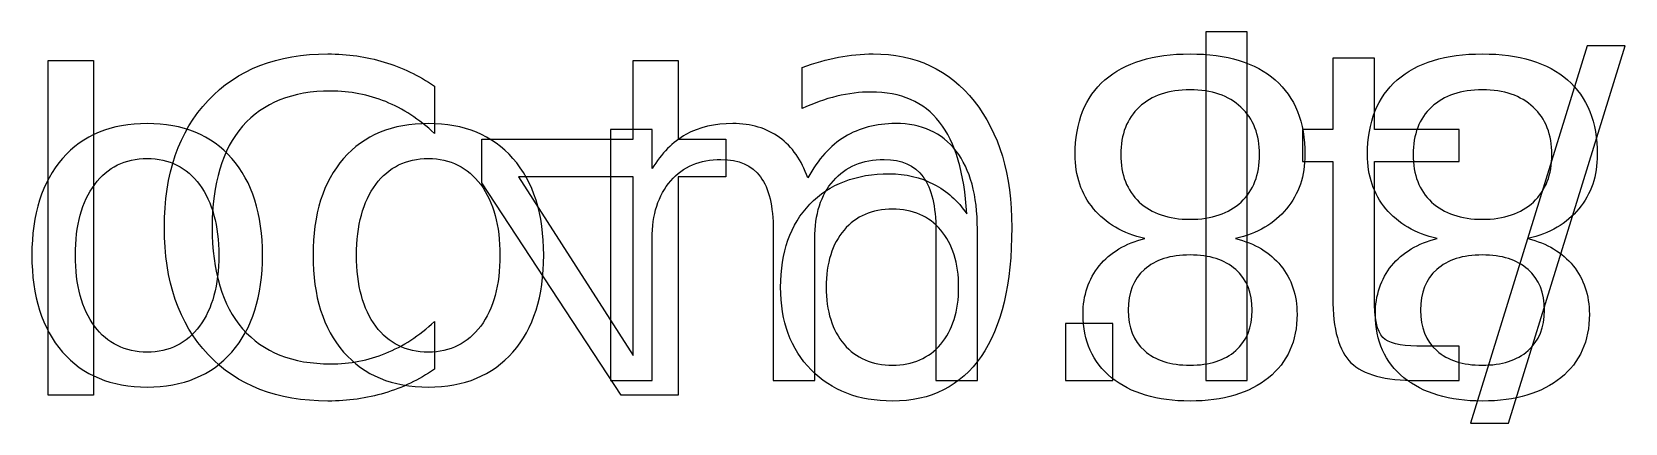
# Model space of a CAD drawing. Header units: centimetres. Extents: x -18.5 to -2.5, y -15.1 to -14.6.
# Drawn here: x -18.5269 to -18.0376, y -14.9449 to -14.8245 of the extents above.
import ezdxf

# ---------------------------------------------------------------- set-up
doc = ezdxf.new("R2010")
doc.units = ezdxf.units.CM
doc.header["$MEASUREMENT"] = 0
doc.layers.add('Layer 1', color=7, linetype='Continuous')

msp = doc.modelspace()

# ---------------------------------------------------------------- linework, layer by layer
at = {"layer": 'Layer 1', "color": 250}
for points, knots in [([(-18.16638, -14.82454), (-18.16638, -14.82454), (-18.15371, -14.82454), (-18.15371, -14.82454), (-18.15371, -14.82454), (-18.15371, -14.82454), (-18.15371, -14.93176), (-18.15371, -14.93176), (-18.15371, -14.93176), (-18.15371, -14.93176), (-18.16638, -14.93176), (-18.16638, -14.93176), (-18.16638, -14.93176), (-18.16638, -14.93176), (-18.16638, -14.82454), (-18.16638, -14.82454)], [0, 0, 0, 0, 0.25, 0.25, 0.25, 0.25, 0.5, 0.5, 0.5, 0.5, 0.75, 0.75, 0.75, 0.75, 1, 1, 1, 1]), ([(-18.0493, -14.82889), (-18.0493, -14.82889), (-18.03759, -14.82889), (-18.03759, -14.82889), (-18.03759, -14.82889), (-18.03759, -14.82889), (-18.07341, -14.94486), (-18.07341, -14.94486), (-18.07341, -14.94486), (-18.07341, -14.94486), (-18.08512, -14.94486), (-18.08512, -14.94486), (-18.08512, -14.94486), (-18.08512, -14.94486), (-18.0493, -14.82889), (-18.0493, -14.82889)], [0, 0, 0, 0, 0.25, 0.25, 0.25, 0.25, 0.5, 0.5, 0.5, 0.5, 0.75, 0.75, 0.75, 0.75, 1, 1, 1, 1]), ([(-18.52189, -14.9362), (-18.52189, -14.9362), (-18.50796, -14.9362), (-18.50796, -14.9362), (-18.50796, -14.9362), (-18.50796, -14.9362), (-18.50796, -14.83333), (-18.50796, -14.83333), (-18.50796, -14.83333), (-18.50796, -14.83333), (-18.52189, -14.83333), (-18.52189, -14.83333), (-18.52189, -14.83333), (-18.52189, -14.83333), (-18.52189, -14.9362), (-18.52189, -14.9362)], [0, 0, 0, 0, 0.25, 0.25, 0.25, 0.25, 0.5, 0.5, 0.5, 0.5, 0.75, 0.75, 0.75, 0.75, 1, 1, 1, 1]), ([(-18.40324, -14.92827), (-18.40324, -14.92827), (-18.40324, -14.9136), (-18.40324, -14.9136), (-18.40324, -14.9136), (-18.40792, -14.91797), (-18.41292, -14.92122), (-18.41822, -14.92338), (-18.41822, -14.92338), (-18.42353, -14.92555), (-18.42915, -14.92663), (-18.43513, -14.92663), (-18.43513, -14.92663), (-18.44689, -14.92663), (-18.45589, -14.92303), (-18.46215, -14.91583), (-18.46215, -14.91583), (-18.46838, -14.90866), (-18.47151, -14.89826), (-18.47151, -14.88467), (-18.47151, -14.88467), (-18.47151, -14.8711), (-18.46838, -14.86073), (-18.46215, -14.85356), (-18.46215, -14.85356), (-18.45589, -14.84636), (-18.44689, -14.84276), (-18.43513, -14.84276), (-18.43513, -14.84276), (-18.42915, -14.84276), (-18.42353, -14.84384), (-18.41822, -14.84601), (-18.41822, -14.84601), (-18.41292, -14.84817), (-18.40792, -14.85142), (-18.40324, -14.85579), (-18.40324, -14.85579), (-18.40324, -14.85579), (-18.40324, -14.84126), (-18.40324, -14.84126), (-18.40324, -14.84126), (-18.4081, -14.83794), (-18.41325, -14.83547), (-18.41871, -14.83382), (-18.41871, -14.83382), (-18.42414, -14.83215), (-18.4299, -14.83133), (-18.43595, -14.83133), (-18.43595, -14.83133), (-18.45154, -14.83133), (-18.46379, -14.83611), (-18.47276, -14.84563), (-18.47276, -14.84563), (-18.48172, -14.85516), (-18.48618, -14.86816), (-18.48618, -14.88467), (-18.48618, -14.88467), (-18.48618, -14.9012), (-18.48172, -14.91423), (-18.47276, -14.92376), (-18.47276, -14.92376), (-18.46379, -14.93328), (-18.45154, -14.93806), (-18.43595, -14.93806), (-18.43595, -14.93806), (-18.42981, -14.93806), (-18.424, -14.93723), (-18.41857, -14.93561), (-18.41857, -14.93561), (-18.41311, -14.93399), (-18.40801, -14.93154), (-18.40324, -14.92827)], [0, 0, 0, 0, 0.055556, 0.055556, 0.055556, 0.055556, 0.111111, 0.111111, 0.111111, 0.111111, 0.166667, 0.166667, 0.166667, 0.166667, 0.222222, 0.222222, 0.222222, 0.222222, 0.277778, 0.277778, 0.277778, 0.277778, 0.333333, 0.333333, 0.333333, 0.333333, 0.388889, 0.388889, 0.388889, 0.388889, 0.444444, 0.444444, 0.444444, 0.444444, 0.5, 0.5, 0.5, 0.5, 0.555556, 0.555556, 0.555556, 0.555556, 0.611111, 0.611111, 0.611111, 0.611111, 0.666667, 0.666667, 0.666667, 0.666667, 0.722222, 0.722222, 0.722222, 0.722222, 0.777778, 0.777778, 0.777778, 0.777778, 0.833333, 0.833333, 0.833333, 0.833333, 0.888889, 0.888889, 0.888889, 0.888889, 0.944444, 0.944444, 0.944444, 0.944444, 1, 1, 1, 1]), ([(-18.34592, -14.9362), (-18.34592, -14.9362), (-18.32842, -14.9362), (-18.32842, -14.9362), (-18.32842, -14.9362), (-18.32842, -14.9362), (-18.32842, -14.86915), (-18.32842, -14.86915), (-18.32842, -14.86915), (-18.32842, -14.86915), (-18.31375, -14.86915), (-18.31375, -14.86915), (-18.31375, -14.86915), (-18.31375, -14.86915), (-18.31375, -14.85758), (-18.31375, -14.85758), (-18.31375, -14.85758), (-18.31375, -14.85758), (-18.32842, -14.85758), (-18.32842, -14.85758), (-18.32842, -14.85758), (-18.32842, -14.85758), (-18.32842, -14.83333), (-18.32842, -14.83333), (-18.32842, -14.83333), (-18.32842, -14.83333), (-18.34227, -14.83333), (-18.34227, -14.83333), (-18.34227, -14.83333), (-18.34227, -14.83333), (-18.34227, -14.85758), (-18.34227, -14.85758), (-18.34227, -14.85758), (-18.34227, -14.85758), (-18.3887, -14.85758), (-18.3887, -14.85758), (-18.3887, -14.85758), (-18.3887, -14.85758), (-18.3887, -14.87101), (-18.3887, -14.87101), (-18.3887, -14.87101), (-18.3887, -14.87101), (-18.34592, -14.9362), (-18.34592, -14.9362)], [0, 0, 0, 0, 0.090909, 0.090909, 0.090909, 0.090909, 0.181818, 0.181818, 0.181818, 0.181818, 0.272727, 0.272727, 0.272727, 0.272727, 0.363636, 0.363636, 0.363636, 0.363636, 0.454545, 0.454545, 0.454545, 0.454545, 0.545455, 0.545455, 0.545455, 0.545455, 0.636364, 0.636364, 0.636364, 0.636364, 0.727273, 0.727273, 0.727273, 0.727273, 0.818182, 0.818182, 0.818182, 0.818182, 0.909091, 0.909091, 0.909091, 0.909091, 1, 1, 1, 1]), ([(-18.29032, -14.83547), (-18.29032, -14.83547), (-18.29032, -14.84815), (-18.29032, -14.84815), (-18.29032, -14.84815), (-18.28684, -14.8465), (-18.28329, -14.84523), (-18.27971, -14.84436), (-18.27971, -14.84436), (-18.27612, -14.84349), (-18.27261, -14.84304), (-18.26915, -14.84304), (-18.26915, -14.84304), (-18.25998, -14.84304), (-18.25295, -14.84612), (-18.24811, -14.85231), (-18.24811, -14.85231), (-18.24326, -14.85849), (-18.24049, -14.86788), (-18.2398, -14.88046), (-18.2398, -14.88046), (-18.24246, -14.87651), (-18.24585, -14.87348), (-18.24994, -14.87136), (-18.24994, -14.87136), (-18.25403, -14.86924), (-18.25855, -14.86818), (-18.26351, -14.86818), (-18.26351, -14.86818), (-18.27379, -14.86818), (-18.28195, -14.87129), (-18.28795, -14.87752), (-18.28795, -14.87752), (-18.29394, -14.88375), (-18.29693, -14.89227), (-18.29693, -14.90306), (-18.29693, -14.90306), (-18.29693, -14.91362), (-18.2938, -14.92209), (-18.28757, -14.92849), (-18.28757, -14.92849), (-18.28131, -14.93486), (-18.27299, -14.93806), (-18.26262, -14.93806), (-18.26262, -14.93806), (-18.25072, -14.93806), (-18.24164, -14.93349), (-18.23536, -14.92437), (-18.23536, -14.92437), (-18.22908, -14.91527), (-18.22595, -14.90203), (-18.22595, -14.88467), (-18.22595, -14.88467), (-18.22595, -14.86844), (-18.22981, -14.85551), (-18.2375, -14.84584), (-18.2375, -14.84584), (-18.24519, -14.83618), (-18.25554, -14.83133), (-18.26854, -14.83133), (-18.26854, -14.83133), (-18.27202, -14.83133), (-18.27558, -14.83168), (-18.27915, -14.83237), (-18.27915, -14.83237), (-18.28275, -14.83305), (-18.28646, -14.83408), (-18.29032, -14.83547)], [0, 0, 0, 0, 0.058824, 0.058824, 0.058824, 0.058824, 0.117647, 0.117647, 0.117647, 0.117647, 0.176471, 0.176471, 0.176471, 0.176471, 0.235294, 0.235294, 0.235294, 0.235294, 0.294118, 0.294118, 0.294118, 0.294118, 0.352941, 0.352941, 0.352941, 0.352941, 0.411765, 0.411765, 0.411765, 0.411765, 0.470588, 0.470588, 0.470588, 0.470588, 0.529412, 0.529412, 0.529412, 0.529412, 0.588235, 0.588235, 0.588235, 0.588235, 0.647059, 0.647059, 0.647059, 0.647059, 0.705882, 0.705882, 0.705882, 0.705882, 0.764706, 0.764706, 0.764706, 0.764706, 0.823529, 0.823529, 0.823529, 0.823529, 0.882353, 0.882353, 0.882353, 0.882353, 0.941176, 0.941176, 0.941176, 0.941176, 1, 1, 1, 1]), ([(-18.1851, -14.8881), (-18.19107, -14.88959), (-18.19573, -14.89236), (-18.19907, -14.89645), (-18.19907, -14.89645), (-18.20239, -14.90052), (-18.20406, -14.90551), (-18.20406, -14.91139), (-18.20406, -14.91139), (-18.20406, -14.91962), (-18.20114, -14.92611), (-18.19528, -14.93088), (-18.19528, -14.93088), (-18.18943, -14.93566), (-18.18138, -14.93806), (-18.1712, -14.93806), (-18.1712, -14.93806), (-18.16097, -14.93806), (-18.15293, -14.93566), (-18.14709, -14.93088), (-18.14709, -14.93088), (-18.14126, -14.92611), (-18.13835, -14.91962), (-18.13835, -14.91139), (-18.13835, -14.91139), (-18.13835, -14.90551), (-18.14002, -14.90052), (-18.14333, -14.89645), (-18.14333, -14.89645), (-18.14667, -14.89236), (-18.1513, -14.88959), (-18.15723, -14.8881), (-18.15723, -14.8881), (-18.1505, -14.88655), (-18.14528, -14.88349), (-18.14154, -14.87893), (-18.14154, -14.87893), (-18.1378, -14.87439), (-18.13592, -14.86884), (-18.13592, -14.86226), (-18.13592, -14.86226), (-18.13592, -14.85231), (-18.13896, -14.84464), (-18.14505, -14.83933), (-18.14505, -14.83933), (-18.15114, -14.83399), (-18.15986, -14.83133), (-18.1712, -14.83133), (-18.1712, -14.83133), (-18.18254, -14.83133), (-18.19126, -14.83399), (-18.19735, -14.83933), (-18.19735, -14.83933), (-18.20344, -14.84464), (-18.20648, -14.85231), (-18.20648, -14.86226), (-18.20648, -14.86226), (-18.20648, -14.86884), (-18.2046, -14.87439), (-18.20083, -14.87893), (-18.20083, -14.87893), (-18.19705, -14.88349), (-18.19183, -14.88655), (-18.1851, -14.8881)], [0, 0, 0, 0, 0.0625, 0.0625, 0.0625, 0.0625, 0.125, 0.125, 0.125, 0.125, 0.1875, 0.1875, 0.1875, 0.1875, 0.25, 0.25, 0.25, 0.25, 0.3125, 0.3125, 0.3125, 0.3125, 0.375, 0.375, 0.375, 0.375, 0.4375, 0.4375, 0.4375, 0.4375, 0.5, 0.5, 0.5, 0.5, 0.5625, 0.5625, 0.5625, 0.5625, 0.625, 0.625, 0.625, 0.625, 0.6875, 0.6875, 0.6875, 0.6875, 0.75, 0.75, 0.75, 0.75, 0.8125, 0.8125, 0.8125, 0.8125, 0.875, 0.875, 0.875, 0.875, 0.9375, 0.9375, 0.9375, 0.9375, 1, 1, 1, 1]), ([(-18.11461, -14.83268), (-18.11461, -14.83268), (-18.11461, -14.8546), (-18.11461, -14.8546), (-18.11461, -14.8546), (-18.11461, -14.8546), (-18.08851, -14.8546), (-18.08851, -14.8546), (-18.08851, -14.8546), (-18.08851, -14.8546), (-18.08851, -14.86445), (-18.08851, -14.86445), (-18.08851, -14.86445), (-18.08851, -14.86445), (-18.11461, -14.86445), (-18.11461, -14.86445), (-18.11461, -14.86445), (-18.11461, -14.86445), (-18.11461, -14.90634), (-18.11461, -14.90634), (-18.11461, -14.90634), (-18.11461, -14.91264), (-18.11374, -14.91668), (-18.11203, -14.91847), (-18.11203, -14.91847), (-18.11031, -14.92026), (-18.10681, -14.92115), (-18.10154, -14.92115), (-18.10154, -14.92115), (-18.10154, -14.92115), (-18.08851, -14.92115), (-18.08851, -14.92115), (-18.08851, -14.92115), (-18.08851, -14.92115), (-18.08851, -14.93176), (-18.08851, -14.93176), (-18.08851, -14.93176), (-18.08851, -14.93176), (-18.10154, -14.93176), (-18.10154, -14.93176), (-18.10154, -14.93176), (-18.1113, -14.93176), (-18.11807, -14.92993), (-18.12179, -14.92628), (-18.12179, -14.92628), (-18.1255, -14.92263), (-18.12736, -14.91598), (-18.12736, -14.90634), (-18.12736, -14.90634), (-18.12736, -14.90634), (-18.12736, -14.86445), (-18.12736, -14.86445), (-18.12736, -14.86445), (-18.12736, -14.86445), (-18.13667, -14.86445), (-18.13667, -14.86445), (-18.13667, -14.86445), (-18.13667, -14.86445), (-18.13667, -14.8546), (-18.13667, -14.8546), (-18.13667, -14.8546), (-18.13667, -14.8546), (-18.12736, -14.8546), (-18.12736, -14.8546), (-18.12736, -14.8546), (-18.12736, -14.8546), (-18.12736, -14.83268), (-18.12736, -14.83268), (-18.12736, -14.83268), (-18.12736, -14.83268), (-18.11461, -14.83268), (-18.11461, -14.83268)], [0, 0, 0, 0, 0.055556, 0.055556, 0.055556, 0.055556, 0.111111, 0.111111, 0.111111, 0.111111, 0.166667, 0.166667, 0.166667, 0.166667, 0.222222, 0.222222, 0.222222, 0.222222, 0.277778, 0.277778, 0.277778, 0.277778, 0.333333, 0.333333, 0.333333, 0.333333, 0.388889, 0.388889, 0.388889, 0.388889, 0.444444, 0.444444, 0.444444, 0.444444, 0.5, 0.5, 0.5, 0.5, 0.555556, 0.555556, 0.555556, 0.555556, 0.611111, 0.611111, 0.611111, 0.611111, 0.666667, 0.666667, 0.666667, 0.666667, 0.722222, 0.722222, 0.722222, 0.722222, 0.777778, 0.777778, 0.777778, 0.777778, 0.833333, 0.833333, 0.833333, 0.833333, 0.888889, 0.888889, 0.888889, 0.888889, 0.944444, 0.944444, 0.944444, 0.944444, 1, 1, 1, 1]), ([(-18.09533, -14.8881), (-18.1013, -14.88959), (-18.10596, -14.89236), (-18.1093, -14.89645), (-18.1093, -14.89645), (-18.11262, -14.90052), (-18.11429, -14.90551), (-18.11429, -14.91139), (-18.11429, -14.91139), (-18.11429, -14.91962), (-18.11137, -14.92611), (-18.10551, -14.93088), (-18.10551, -14.93088), (-18.09966, -14.93566), (-18.09161, -14.93806), (-18.08143, -14.93806), (-18.08143, -14.93806), (-18.0712, -14.93806), (-18.06316, -14.93566), (-18.05732, -14.93088), (-18.05732, -14.93088), (-18.05149, -14.92611), (-18.04858, -14.91962), (-18.04858, -14.91139), (-18.04858, -14.91139), (-18.04858, -14.90551), (-18.05025, -14.90052), (-18.05356, -14.89645), (-18.05356, -14.89645), (-18.0569, -14.89236), (-18.06153, -14.88959), (-18.06746, -14.8881), (-18.06746, -14.8881), (-18.06073, -14.88655), (-18.05551, -14.88349), (-18.05177, -14.87893), (-18.05177, -14.87893), (-18.04803, -14.87439), (-18.04615, -14.86884), (-18.04615, -14.86226), (-18.04615, -14.86226), (-18.04615, -14.85231), (-18.04919, -14.84464), (-18.05528, -14.83933), (-18.05528, -14.83933), (-18.06137, -14.83399), (-18.07009, -14.83133), (-18.08143, -14.83133), (-18.08143, -14.83133), (-18.09277, -14.83133), (-18.10149, -14.83399), (-18.10758, -14.83933), (-18.10758, -14.83933), (-18.11367, -14.84464), (-18.11671, -14.85231), (-18.11671, -14.86226), (-18.11671, -14.86226), (-18.11671, -14.86884), (-18.11483, -14.87439), (-18.11106, -14.87893), (-18.11106, -14.87893), (-18.10728, -14.88349), (-18.10206, -14.88655), (-18.09533, -14.8881)], [0, 0, 0, 0, 0.0625, 0.0625, 0.0625, 0.0625, 0.125, 0.125, 0.125, 0.125, 0.1875, 0.1875, 0.1875, 0.1875, 0.25, 0.25, 0.25, 0.25, 0.3125, 0.3125, 0.3125, 0.3125, 0.375, 0.375, 0.375, 0.375, 0.4375, 0.4375, 0.4375, 0.4375, 0.5, 0.5, 0.5, 0.5, 0.5625, 0.5625, 0.5625, 0.5625, 0.625, 0.625, 0.625, 0.625, 0.6875, 0.6875, 0.6875, 0.6875, 0.75, 0.75, 0.75, 0.75, 0.8125, 0.8125, 0.8125, 0.8125, 0.875, 0.875, 0.875, 0.875, 0.9375, 0.9375, 0.9375, 0.9375, 1, 1, 1, 1]), ([(-18.1712, -14.88218), (-18.17781, -14.88218), (-18.18301, -14.88041), (-18.18679, -14.87686), (-18.18679, -14.87686), (-18.19058, -14.87333), (-18.19248, -14.86847), (-18.19248, -14.86228), (-18.19248, -14.86228), (-18.19248, -14.85607), (-18.19058, -14.8512), (-18.18679, -14.84768), (-18.18679, -14.84768), (-18.18301, -14.84412), (-18.17781, -14.84236), (-18.1712, -14.84236), (-18.1712, -14.84236), (-18.16459, -14.84236), (-18.15937, -14.84415), (-18.15556, -14.8477), (-18.15556, -14.8477), (-18.15175, -14.85125), (-18.14985, -14.85612), (-18.14985, -14.86228), (-18.14985, -14.86228), (-18.14985, -14.86847), (-18.15175, -14.87333), (-18.15554, -14.87686), (-18.15554, -14.87686), (-18.15932, -14.88041), (-18.16454, -14.88218), (-18.1712, -14.88218)], [0, 0, 0, 0, 0.125, 0.125, 0.125, 0.125, 0.25, 0.25, 0.25, 0.25, 0.375, 0.375, 0.375, 0.375, 0.5, 0.5, 0.5, 0.5, 0.625, 0.625, 0.625, 0.625, 0.75, 0.75, 0.75, 0.75, 0.875, 0.875, 0.875, 0.875, 1, 1, 1, 1]), ([(-18.08143, -14.88218), (-18.08804, -14.88218), (-18.09324, -14.88041), (-18.09702, -14.87686), (-18.09702, -14.87686), (-18.10081, -14.87333), (-18.10271, -14.86847), (-18.10271, -14.86228), (-18.10271, -14.86228), (-18.10271, -14.85607), (-18.10081, -14.8512), (-18.09702, -14.84768), (-18.09702, -14.84768), (-18.09324, -14.84412), (-18.08804, -14.84236), (-18.08143, -14.84236), (-18.08143, -14.84236), (-18.07482, -14.84236), (-18.0696, -14.84415), (-18.06579, -14.8477), (-18.06579, -14.8477), (-18.06198, -14.85125), (-18.06008, -14.85612), (-18.06008, -14.86228), (-18.06008, -14.86228), (-18.06008, -14.86847), (-18.06198, -14.87333), (-18.06577, -14.87686), (-18.06577, -14.87686), (-18.06955, -14.88041), (-18.07477, -14.88218), (-18.08143, -14.88218)], [0, 0, 0, 0, 0.125, 0.125, 0.125, 0.125, 0.25, 0.25, 0.25, 0.25, 0.375, 0.375, 0.375, 0.375, 0.5, 0.5, 0.5, 0.5, 0.625, 0.625, 0.625, 0.625, 0.75, 0.75, 0.75, 0.75, 0.875, 0.875, 0.875, 0.875, 1, 1, 1, 1]), ([(-18.49146, -14.85274), (-18.48043, -14.85274), (-18.47177, -14.85631), (-18.46547, -14.86349), (-18.46547, -14.86349), (-18.45919, -14.87066), (-18.45604, -14.88056), (-18.45604, -14.89324), (-18.45604, -14.89324), (-18.45604, -14.90589), (-18.45919, -14.91579), (-18.46547, -14.92299), (-18.46547, -14.92299), (-18.47177, -14.93016), (-18.48043, -14.93376), (-18.49146, -14.93376), (-18.49146, -14.93376), (-18.50253, -14.93376), (-18.51119, -14.93016), (-18.51747, -14.92299), (-18.51747, -14.92299), (-18.52375, -14.91579), (-18.52688, -14.90589), (-18.52688, -14.89324), (-18.52688, -14.89324), (-18.52688, -14.88056), (-18.52375, -14.87066), (-18.51747, -14.86349), (-18.51747, -14.86349), (-18.51119, -14.85631), (-18.50253, -14.85274), (-18.49146, -14.85274)], [0, 0, 0, 0, 0.125, 0.125, 0.125, 0.125, 0.25, 0.25, 0.25, 0.25, 0.375, 0.375, 0.375, 0.375, 0.5, 0.5, 0.5, 0.5, 0.625, 0.625, 0.625, 0.625, 0.75, 0.75, 0.75, 0.75, 0.875, 0.875, 0.875, 0.875, 1, 1, 1, 1]), ([(-18.40512, -14.85274), (-18.39409, -14.85274), (-18.38543, -14.85631), (-18.37913, -14.86349), (-18.37913, -14.86349), (-18.37285, -14.87066), (-18.3697, -14.88056), (-18.3697, -14.89324), (-18.3697, -14.89324), (-18.3697, -14.90589), (-18.37285, -14.91579), (-18.37913, -14.92299), (-18.37913, -14.92299), (-18.38543, -14.93016), (-18.39409, -14.93376), (-18.40512, -14.93376), (-18.40512, -14.93376), (-18.41619, -14.93376), (-18.42485, -14.93016), (-18.43113, -14.92299), (-18.43113, -14.92299), (-18.43741, -14.91579), (-18.44054, -14.90589), (-18.44054, -14.89324), (-18.44054, -14.89324), (-18.44054, -14.88056), (-18.43741, -14.87066), (-18.43113, -14.86349), (-18.43113, -14.86349), (-18.42485, -14.85631), (-18.41619, -14.85274), (-18.40512, -14.85274)], [0, 0, 0, 0, 0.125, 0.125, 0.125, 0.125, 0.25, 0.25, 0.25, 0.25, 0.375, 0.375, 0.375, 0.375, 0.5, 0.5, 0.5, 0.5, 0.625, 0.625, 0.625, 0.625, 0.75, 0.75, 0.75, 0.75, 0.875, 0.875, 0.875, 0.875, 1, 1, 1, 1]), ([(-18.2886, -14.86941), (-18.28543, -14.86372), (-18.28164, -14.85951), (-18.27722, -14.85681), (-18.27722, -14.85681), (-18.27282, -14.8541), (-18.26762, -14.85274), (-18.26165, -14.85274), (-18.26165, -14.85274), (-18.25363, -14.85274), (-18.24742, -14.85556), (-18.24305, -14.86118), (-18.24305, -14.86118), (-18.2387, -14.8668), (-18.23651, -14.8748), (-18.23651, -14.88519), (-18.23651, -14.88519), (-18.23651, -14.88519), (-18.23651, -14.93176), (-18.23651, -14.93176), (-18.23651, -14.93176), (-18.23651, -14.93176), (-18.24926, -14.93176), (-18.24926, -14.93176), (-18.24926, -14.93176), (-18.24926, -14.93176), (-18.24926, -14.88559), (-18.24926, -14.88559), (-18.24926, -14.88559), (-18.24926, -14.87821), (-18.25057, -14.87273), (-18.25318, -14.86913), (-18.25318, -14.86913), (-18.25579, -14.86556), (-18.25979, -14.86377), (-18.26518, -14.86377), (-18.26518, -14.86377), (-18.27174, -14.86377), (-18.27694, -14.86596), (-18.28075, -14.87031), (-18.28075, -14.87031), (-18.28456, -14.87468), (-18.28646, -14.88063), (-18.28646, -14.88816), (-18.28646, -14.88816), (-18.28646, -14.88816), (-18.28646, -14.93176), (-18.28646, -14.93176), (-18.28646, -14.93176), (-18.28646, -14.93176), (-18.29921, -14.93176), (-18.29921, -14.93176), (-18.29921, -14.93176), (-18.29921, -14.93176), (-18.29921, -14.88559), (-18.29921, -14.88559), (-18.29921, -14.88559), (-18.29921, -14.87816), (-18.30053, -14.87266), (-18.30314, -14.86911), (-18.30314, -14.86911), (-18.30575, -14.86556), (-18.30979, -14.86377), (-18.31527, -14.86377), (-18.31527, -14.86377), (-18.32174, -14.86377), (-18.32689, -14.86596), (-18.3307, -14.87035), (-18.3307, -14.87035), (-18.33451, -14.87473), (-18.33642, -14.88068), (-18.33642, -14.88816), (-18.33642, -14.88816), (-18.33642, -14.88816), (-18.33642, -14.93176), (-18.33642, -14.93176), (-18.33642, -14.93176), (-18.33642, -14.93176), (-18.34916, -14.93176), (-18.34916, -14.93176), (-18.34916, -14.93176), (-18.34916, -14.93176), (-18.34916, -14.8546), (-18.34916, -14.8546), (-18.34916, -14.8546), (-18.34916, -14.8546), (-18.33642, -14.8546), (-18.33642, -14.8546), (-18.33642, -14.8546), (-18.33642, -14.8546), (-18.33642, -14.86659), (-18.33642, -14.86659), (-18.33642, -14.86659), (-18.33352, -14.86186), (-18.33004, -14.85836), (-18.32602, -14.85613), (-18.32602, -14.85613), (-18.32198, -14.85387), (-18.31718, -14.85274), (-18.3116, -14.85274), (-18.3116, -14.85274), (-18.30601, -14.85274), (-18.30123, -14.85417), (-18.2973, -14.85702), (-18.2973, -14.85702), (-18.29338, -14.85986), (-18.29048, -14.864), (-18.2886, -14.86941)], [0, 0, 0, 0, 0.037037, 0.037037, 0.037037, 0.037037, 0.074074, 0.074074, 0.074074, 0.074074, 0.111111, 0.111111, 0.111111, 0.111111, 0.148148, 0.148148, 0.148148, 0.148148, 0.185185, 0.185185, 0.185185, 0.185185, 0.222222, 0.222222, 0.222222, 0.222222, 0.259259, 0.259259, 0.259259, 0.259259, 0.296296, 0.296296, 0.296296, 0.296296, 0.333333, 0.333333, 0.333333, 0.333333, 0.37037, 0.37037, 0.37037, 0.37037, 0.407407, 0.407407, 0.407407, 0.407407, 0.444444, 0.444444, 0.444444, 0.444444, 0.481481, 0.481481, 0.481481, 0.481481, 0.518519, 0.518519, 0.518519, 0.518519, 0.555556, 0.555556, 0.555556, 0.555556, 0.592593, 0.592593, 0.592593, 0.592593, 0.62963, 0.62963, 0.62963, 0.62963, 0.666667, 0.666667, 0.666667, 0.666667, 0.703704, 0.703704, 0.703704, 0.703704, 0.740741, 0.740741, 0.740741, 0.740741, 0.777778, 0.777778, 0.777778, 0.777778, 0.814815, 0.814815, 0.814815, 0.814815, 0.851852, 0.851852, 0.851852, 0.851852, 0.888889, 0.888889, 0.888889, 0.888889, 0.925926, 0.925926, 0.925926, 0.925926, 0.962963, 0.962963, 0.962963, 0.962963, 1, 1, 1, 1]), ([(-18.49146, -14.86349), (-18.49825, -14.86349), (-18.50364, -14.86614), (-18.50759, -14.87144), (-18.50759, -14.87144), (-18.51154, -14.87675), (-18.51352, -14.88402), (-18.51352, -14.89324), (-18.51352, -14.89324), (-18.51352, -14.90248), (-18.51154, -14.90975), (-18.50761, -14.91506), (-18.50761, -14.91506), (-18.50369, -14.92035), (-18.4983, -14.92301), (-18.49146, -14.92301), (-18.49146, -14.92301), (-18.48471, -14.92301), (-18.47934, -14.92035), (-18.47539, -14.91501), (-18.47539, -14.91501), (-18.47144, -14.9097), (-18.46947, -14.90243), (-18.46947, -14.89324), (-18.46947, -14.89324), (-18.46947, -14.88411), (-18.47144, -14.87687), (-18.47539, -14.87151), (-18.47539, -14.87151), (-18.47934, -14.86617), (-18.48471, -14.86349), (-18.49146, -14.86349)], [0, 0, 0, 0, 0.125, 0.125, 0.125, 0.125, 0.25, 0.25, 0.25, 0.25, 0.375, 0.375, 0.375, 0.375, 0.5, 0.5, 0.5, 0.5, 0.625, 0.625, 0.625, 0.625, 0.75, 0.75, 0.75, 0.75, 0.875, 0.875, 0.875, 0.875, 1, 1, 1, 1]), ([(-18.40512, -14.86349), (-18.41191, -14.86349), (-18.4173, -14.86614), (-18.42125, -14.87144), (-18.42125, -14.87144), (-18.4252, -14.87675), (-18.42718, -14.88402), (-18.42718, -14.89324), (-18.42718, -14.89324), (-18.42718, -14.90248), (-18.4252, -14.90975), (-18.42127, -14.91506), (-18.42127, -14.91506), (-18.41735, -14.92035), (-18.41196, -14.92301), (-18.40512, -14.92301), (-18.40512, -14.92301), (-18.39837, -14.92301), (-18.393, -14.92035), (-18.38905, -14.91501), (-18.38905, -14.91501), (-18.3851, -14.9097), (-18.38313, -14.90243), (-18.38313, -14.89324), (-18.38313, -14.89324), (-18.38313, -14.88411), (-18.3851, -14.87687), (-18.38905, -14.87151), (-18.38905, -14.87151), (-18.393, -14.86617), (-18.39837, -14.86349), (-18.40512, -14.86349)], [0, 0, 0, 0, 0.125, 0.125, 0.125, 0.125, 0.25, 0.25, 0.25, 0.25, 0.375, 0.375, 0.375, 0.375, 0.5, 0.5, 0.5, 0.5, 0.625, 0.625, 0.625, 0.625, 0.75, 0.75, 0.75, 0.75, 0.875, 0.875, 0.875, 0.875, 1, 1, 1, 1]), ([(-18.34227, -14.92406), (-18.34227, -14.92406), (-18.37741, -14.86915), (-18.37741, -14.86915), (-18.37741, -14.86915), (-18.37741, -14.86915), (-18.34227, -14.86915), (-18.34227, -14.86915), (-18.34227, -14.86915), (-18.34227, -14.86915), (-18.34227, -14.92406), (-18.34227, -14.92406)], [0, 0, 0, 0, 0.333333, 0.333333, 0.333333, 0.333333, 0.666667, 0.666667, 0.666667, 0.666667, 1, 1, 1, 1]), ([(-18.26259, -14.87907), (-18.25636, -14.87907), (-18.2514, -14.88121), (-18.24775, -14.88547), (-18.24775, -14.88547), (-18.24411, -14.88975), (-18.24227, -14.89561), (-18.24227, -14.90306), (-18.24227, -14.90306), (-18.24227, -14.91045), (-18.24411, -14.91628), (-18.24775, -14.92058), (-18.24775, -14.92058), (-18.2514, -14.92489), (-18.25636, -14.92703), (-18.26259, -14.92703), (-18.26259, -14.92703), (-18.26885, -14.92703), (-18.27381, -14.92489), (-18.27746, -14.92058), (-18.27746, -14.92058), (-18.2811, -14.91628), (-18.28294, -14.91045), (-18.28294, -14.90306), (-18.28294, -14.90306), (-18.28294, -14.89561), (-18.2811, -14.88975), (-18.27746, -14.88547), (-18.27746, -14.88547), (-18.27381, -14.88121), (-18.26885, -14.87907), (-18.26259, -14.87907)], [0, 0, 0, 0, 0.125, 0.125, 0.125, 0.125, 0.25, 0.25, 0.25, 0.25, 0.375, 0.375, 0.375, 0.375, 0.5, 0.5, 0.5, 0.5, 0.625, 0.625, 0.625, 0.625, 0.75, 0.75, 0.75, 0.75, 0.875, 0.875, 0.875, 0.875, 1, 1, 1, 1]), ([(-18.1902, -14.91009), (-18.1902, -14.90476), (-18.18853, -14.90059), (-18.18522, -14.89761), (-18.18522, -14.89761), (-18.18188, -14.89462), (-18.17722, -14.89314), (-18.1712, -14.89314), (-18.1712, -14.89314), (-18.16523, -14.89314), (-18.16057, -14.89462), (-18.15718, -14.89761), (-18.15718, -14.89761), (-18.15382, -14.90059), (-18.15213, -14.90476), (-18.15213, -14.91009), (-18.15213, -14.91009), (-18.15213, -14.91541), (-18.15382, -14.91957), (-18.15718, -14.92256), (-18.15718, -14.92256), (-18.16057, -14.92555), (-18.16523, -14.92703), (-18.1712, -14.92703), (-18.1712, -14.92703), (-18.17722, -14.92703), (-18.18188, -14.92555), (-18.18522, -14.92256), (-18.18522, -14.92256), (-18.18853, -14.91957), (-18.1902, -14.91541), (-18.1902, -14.91009)], [0, 0, 0, 0, 0.125, 0.125, 0.125, 0.125, 0.25, 0.25, 0.25, 0.25, 0.375, 0.375, 0.375, 0.375, 0.5, 0.5, 0.5, 0.5, 0.625, 0.625, 0.625, 0.625, 0.75, 0.75, 0.75, 0.75, 0.875, 0.875, 0.875, 0.875, 1, 1, 1, 1]), ([(-18.10043, -14.91009), (-18.10043, -14.90476), (-18.09876, -14.90059), (-18.09545, -14.89761), (-18.09545, -14.89761), (-18.09211, -14.89462), (-18.08745, -14.89314), (-18.08143, -14.89314), (-18.08143, -14.89314), (-18.07546, -14.89314), (-18.0708, -14.89462), (-18.06741, -14.89761), (-18.06741, -14.89761), (-18.06405, -14.90059), (-18.06236, -14.90476), (-18.06236, -14.91009), (-18.06236, -14.91009), (-18.06236, -14.91541), (-18.06405, -14.91957), (-18.06741, -14.92256), (-18.06741, -14.92256), (-18.0708, -14.92555), (-18.07546, -14.92703), (-18.08143, -14.92703), (-18.08143, -14.92703), (-18.08745, -14.92703), (-18.09211, -14.92555), (-18.09545, -14.92256), (-18.09545, -14.92256), (-18.09876, -14.91957), (-18.10043, -14.91541), (-18.10043, -14.91009)], [0, 0, 0, 0, 0.125, 0.125, 0.125, 0.125, 0.25, 0.25, 0.25, 0.25, 0.375, 0.375, 0.375, 0.375, 0.5, 0.5, 0.5, 0.5, 0.625, 0.625, 0.625, 0.625, 0.75, 0.75, 0.75, 0.75, 0.875, 0.875, 0.875, 0.875, 1, 1, 1, 1]), ([(-18.20942, -14.91426), (-18.20942, -14.91426), (-18.19489, -14.91426), (-18.19489, -14.91426), (-18.19489, -14.91426), (-18.19489, -14.91426), (-18.19489, -14.93176), (-18.19489, -14.93176), (-18.19489, -14.93176), (-18.19489, -14.93176), (-18.20942, -14.93176), (-18.20942, -14.93176), (-18.20942, -14.93176), (-18.20942, -14.93176), (-18.20942, -14.91426), (-18.20942, -14.91426)], [0, 0, 0, 0, 0.25, 0.25, 0.25, 0.25, 0.5, 0.5, 0.5, 0.5, 0.75, 0.75, 0.75, 0.75, 1, 1, 1, 1])]:
    msp.add_open_spline(points, degree=3, knots=knots, dxfattribs=at)

doc.saveas('drawing.dxf')
